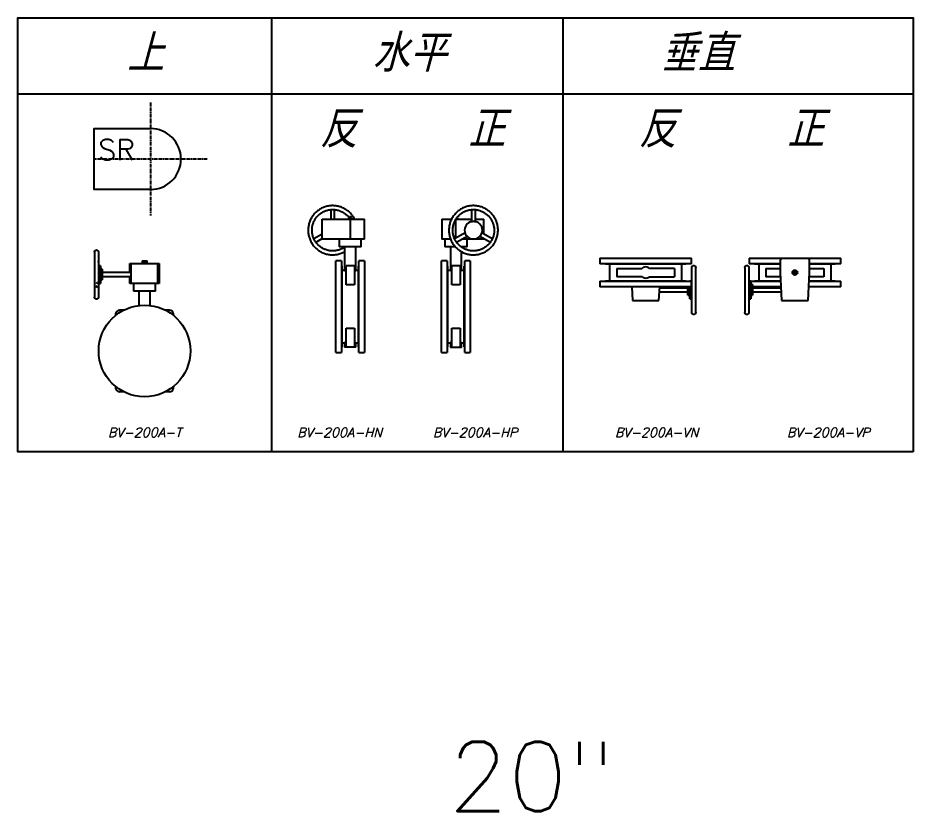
# Model space of a CAD drawing. Extents: x -181672 to 290600, y -29000 to 395522.
# Drawn here: x -180477 to -177256, y 28706 to 31562 of the extents above; entities that cross this region are included whole.
import ezdxf
from ezdxf.enums import TextEntityAlignment as Align

# ---------------------------------------------------------------- set-up
doc = ezdxf.new("R2010")
doc.units = 0
doc.header["$LTSCALE"] = 10
doc.linetypes.add('XFM7P20PCW$0$CENTER', pattern=[2, 1.25, -0.25, 0.25, -0.25])
doc.layers.add('XFM7P20PCW$0$M-HVAC-TEXT', color=252, linetype='Continuous')
doc.styles.add('XFM7P20PCW$0$Standard', font='txt.shx', dxfattribs={"bigfont": 'chineset.shx'})
doc.styles.add('XFM7P20PCW$0$STDTEXT', font='complex.shx', dxfattribs={"bigfont": 'chineset.shx'})

# ---------------------------------------------------------------- blocks, each defined once
blk = doc.blocks.new('XFM7P20PCW$0$A$C5F2A0C79')
at = {"color": 1, "linetype": 'XFM7P20PCW$0$CENTER'}
for p, q in [((0, 203.2), (0, -203.2)), ((203.2, 0), (-203.2, 0))]:
    blk.add_line(p, q, dxfattribs=at)
at = {"color": 0}
blk.add_lwpolyline([(0, -109.5), (-203.2, -109.5), (-203.2, 109.5), (0, 109.5)], dxfattribs=at)
blk.add_arc((0, 0), 109.5, 270, 90, dxfattribs=at)
at = {"color": 0, "style": 'XFM7P20PCW$0$Standard'}
blk.add_text('SR', height=75, dxfattribs=at).set_placement((-188.3, -4.4))
blk = doc.blocks.new('XFM7P20PCW$0$BV-200A-T')
for p, q in [((-180, 357.1), (-179.9, 357.3)), ((-180, 356.8), (-180, 357.1)), ((-180, 356.5), (-180, 356.8)), ((-180, 356.5), (-180, 193.5)), ((-179.9, 357.9), (-179.8, 358.2)), ((-179.9, 357.6), (-179.9, 357.9)), ((-179.9, 357.3), (-179.9, 357.6)), ((-179.8, 358.2), (-179.7, 358.4)), ((-179.7, 358.4), (-179.6, 358.7)), ((-179.6, 359), (-179.4, 359.2)), ((-179.6, 358.7), (-179.6, 359)), ((-179.4, 359.2), (-179.3, 359.5)), ((-179.3, 359.5), (-179.2, 359.7)), ((-179.2, 359.7), (-179.1, 360)), ((-179.1, 360), (-178.9, 360.2)), ((-178.9, 360.2), (-178.8, 360.5)), ((-178.8, 360.5), (-178.6, 360.7)), ((-178.6, 360.7), (-178.4, 360.9)), ((-178.4, 360.9), (-178.3, 361.1)), ((-178.3, 361.1), (-178.1, 361.3)), ((-178.1, 361.3), (-177.9, 361.5)), ((-177.9, 361.5), (-177.7, 361.7)), ((-177.7, 361.7), (-177.5, 361.9)), ((-177.5, 361.9), (-177.2, 362.1)), ((-177.2, 362.1), (-177, 362.2)), ((-177, 362.2), (-176.8, 362.4)), ((-176.8, 362.4), (-176.5, 362.5)), ((-176.5, 362.5), (-176.3, 362.7)), ((-176.3, 362.7), (-176, 362.8)), ((-176, 362.8), (-175.8, 362.9)), ((-175.8, 362.9), (-175.5, 363)), ((-175.5, 363), (-175.3, 363.1)), ((-175.3, 363.1), (-175, 363.2)), ((-175, 363.2), (-174.7, 363.3)), ((-174.7, 363.3), (-174.5, 363.3)), ((-174.5, 363.3), (-174.2, 363.4)), ((-174.2, 363.4), (-173.9, 363.4)), ((-173.9, 363.4), (-173.6, 363.5)), ((-173.6, 363.5), (-173.4, 363.5)), ((-173.4, 363.5), (-173.1, 363.5)), ((-173.1, 363.5), (-173, 363.5)), ((-172.8, 362.2), (-173, 363.5)), ((-173, 363.5), (-173, 363.5)), ((-173, 363.5), (-172.7, 363.5)), ((-172.7, 363.5), (-172.4, 363.5)), ((-172.4, 363.5), (-172.2, 363.4)), ((-172.2, 363.4), (-171.9, 363.4)), ((-171.9, 363.4), (-171.6, 363.4)), ((-171.6, 363.4), (-171.3, 363.3)), ((-171.3, 363.3), (-171.1, 363.2)), ((-171.1, 363.2), (-170.8, 363.1)), ((-170.8, 363.1), (-170.5, 363.1)), ((-170.5, 363.1), (-170.3, 362.9)), ((-170.3, 362.9), (-170, 362.8)), ((-170, 362.8), (-169.8, 362.7)), ((-169.8, 362.7), (-169.5, 362.6)), ((-169.5, 362.6), (-169.3, 362.4)), ((-169.3, 362.4), (-169, 362.3)), ((-169, 362.3), (-168.8, 362.1)), ((-168.8, 362.1), (-168.6, 361.9)), ((-168.6, 361.9), (-168.4, 361.8)), ((-168.4, 361.8), (-168.2, 361.6)), ((-168.2, 361.6), (-168, 361.4)), ((-168, 361.4), (-167.8, 361.2)), ((-167.8, 361.2), (-167.6, 361)), ((-167.6, 361), (-167.4, 360.7)), ((-167.4, 360.7), (-167.3, 360.5)), ((-167.3, 360.5), (-167.1, 360.3)), ((-167.1, 360.3), (-167, 360)), ((-167, 360), (-166.8, 359.8)), ((-166.8, 359.8), (-166.7, 359.5)), ((-166.7, 359.5), (-166.6, 359.3)), ((-166.6, 359.3), (-166.5, 359)), ((-166.5, 359), (-166.4, 358.8)), ((-166.4, 358.8), (-166.3, 358.5)), ((-166.3, 358.5), (-166.2, 358.2)), ((-166.2, 358.2), (-166.2, 358)), ((-166.2, 358), (-166.1, 357.7)), ((-166.1, 357.7), (-166.1, 357.4)), ((-166.1, 357.4), (-166, 357.1)), ((-166, 357.1), (-166, 356.9)), ((-166, 356.9), (-166, 356.6)), ((-166, 356.6), (-166, 356.5)), ((-166, 356.5), (-166, 193.5)), ((-166, 356.5), (-166, 356.5)), ((-162.7, 303.5), (-166, 323)), ((-9, 325), (9, 325)), ((-9, 325), (-9, 315)), ((-8.6, 325), (-8.6, 317)), ((8.6, 317), (8.6, 325)), ((9, 315), (9, 325)), ((-166.1, 309.1), (-165.1, 303.5)), ((-159, 307), (-166, 307)), ((-159, 307), (-159, 243)), ((-152, 294.2), (-159, 294.2)), ((-152, 294.2), (-152, 255.8)), ((-53.1, 315), (53.1, 315)), ((-53.1, 282), (-53.1, 315)), ((-47.8, 243), (-47.8, 315)), ((-8.7, 317), (-9, 317)), ((-8.6, 317), (8.6, 317)), ((9, 317), (8.7, 317)), ((47.8, 243), (47.8, 315)), ((53.1, 315), (53.1, 243)), ((-160.6, 277.2), (-166.2, 261.1)), ((-166.1, 247.4), (-160.3, 264.2)), ((-49.1, 282), (-152, 282)), ((-152, 268), (-49.1, 268)), ((-53.1, 243), (-53.1, 268)), ((-170.9, 247.4), (-173, 241.3)), ((-173, 227.3), (-170, 236.1)), ((-173, 230.3), (-173, 231.3)), ((-166, 243), (-159, 243)), ((-159, 255.8), (-152, 255.8)), ((53.1, 243), (-53.1, 243)), ((-40, 243), (-40, 215)), ((40, 215), (40, 243)), ((-180, 193.4), (-180, 193.5)), ((-180, 193.1), (-180, 193.4)), ((-166, 193.5), (-166, 193.2)), ((-166, 193.5), (-166, 193.5)), ((40, 215), (-40, 215)), ((-20, 215), (-20, 163.6)), ((20, 163.6), (20, 215)), ((-180, 192.9), (-180, 193.1)), ((-179.9, 192.6), (-180, 192.9)), ((-179.9, 192.3), (-179.9, 192.6)), ((-179.8, 192), (-179.9, 192.3)), ((-179.8, 191.8), (-179.8, 192)), ((-179.7, 191.5), (-179.8, 191.8)), ((-179.6, 191.2), (-179.7, 191.5)), ((-179.5, 191), (-179.6, 191.2)), ((-179.4, 190.7), (-179.5, 191)), ((-179.3, 190.5), (-179.4, 190.7)), ((-179.2, 190.2), (-179.3, 190.5)), ((-179, 190), (-179.2, 190.2)), ((-178.9, 189.7), (-179, 190)), ((-178.7, 189.5), (-178.9, 189.7)), ((-178.6, 189.3), (-178.7, 189.5)), ((-178.4, 189), (-178.6, 189.3)), ((-178.2, 188.8), (-178.4, 189)), ((-178, 188.6), (-178.2, 188.8)), ((-177.8, 188.4), (-178, 188.6)), ((-177.6, 188.2), (-177.8, 188.4)), ((-177.4, 188.1), (-177.6, 188.2)), ((-177.2, 187.9), (-177.4, 188.1)), ((-177, 187.7), (-177.2, 187.9)), ((-176.7, 187.6), (-177, 187.7)), ((-176.5, 187.4), (-176.7, 187.6)), ((-176.2, 187.3), (-176.5, 187.4)), ((-176, 187.2), (-176.2, 187.3)), ((-175.7, 187.1), (-176, 187.2)), ((-175.5, 186.9), (-175.7, 187.1)), ((-175.2, 186.9), (-175.5, 186.9)), ((-174.9, 186.8), (-175.2, 186.9)), ((-174.7, 186.7), (-174.9, 186.8)), ((-174.4, 186.6), (-174.7, 186.7)), ((-174.1, 186.6), (-174.4, 186.6)), ((-173.8, 186.6), (-174.1, 186.6)), ((-173.6, 186.5), (-173.8, 186.6)), ((-173.3, 186.5), (-173.6, 186.5)), ((-173, 186.5), (-173.3, 186.5)), ((-172.9, 186.5), (-173, 186.5)), ((-172.6, 186.5), (-172.9, 186.5)), ((-172.4, 186.5), (-172.6, 186.5)), ((-172.1, 186.6), (-172.4, 186.5)), ((-171.8, 186.6), (-172.1, 186.6)), ((-171.5, 186.7), (-171.8, 186.6)), ((-171.3, 186.7), (-171.5, 186.7)), ((-171, 186.8), (-171.3, 186.7)), ((-170.7, 186.9), (-171, 186.8)), ((-170.5, 187), (-170.7, 186.9)), ((-170.2, 187.1), (-170.5, 187)), ((-170, 187.2), (-170.2, 187.1)), ((-169.7, 187.3), (-170, 187.2)), ((-169.5, 187.5), (-169.7, 187.3)), ((-169.2, 187.6), (-169.5, 187.5)), ((-169, 187.8), (-169.2, 187.6)), ((-168.8, 187.9), (-169, 187.8)), ((-168.5, 188.1), (-168.8, 187.9)), ((-168.3, 188.3), (-168.5, 188.1)), ((-168.1, 188.5), (-168.3, 188.3)), ((-167.9, 188.7), (-168.1, 188.5)), ((-167.7, 188.9), (-167.9, 188.7)), ((-167.6, 189.1), (-167.7, 188.9)), ((-167.4, 189.3), (-167.6, 189.1)), ((-167.2, 189.5), (-167.4, 189.3)), ((-167.1, 189.8), (-167.2, 189.5)), ((-166.9, 190), (-167.1, 189.8)), ((-166.8, 190.3), (-166.9, 190)), ((-166.7, 190.5), (-166.8, 190.3)), ((-166.6, 190.8), (-166.7, 190.5)), ((-166.4, 191), (-166.6, 190.8)), ((-166.3, 191.6), (-166.4, 191.3)), ((-166.4, 191.3), (-166.4, 191)), ((-166.2, 191.8), (-166.3, 191.6)), ((-166.1, 192.1), (-166.2, 191.8)), ((-166, 192.9), (-166.1, 192.7)), ((-166.1, 192.7), (-166.1, 192.4)), ((-166.1, 192.4), (-166.1, 192.1)), ((-166, 193.2), (-166, 192.9)), ((-104, 134.8), (-104, 128)), ((-75.1, 146.7), (-89.8, 146.7)), ((89.8, 146.7), (75.1, 146.7)), ((104, 128), (104, 134.8)), ((-104, -128), (-104, -134.8)), ((104, -134.8), (104, -128)), ((-75.1, -146.8), (-89.8, -146.8)), ((89.8, -146.8), (75.1, -146.8))]:
    blk.add_line(p, q)
blk.add_circle((0, 0), 165)
for centre, start, end in [((-89.8, 132.3), 90, 169.8685), ((89.8, 132.3), 10.1315, 90), ((-89.8, -132.3), 190.1315, 270), ((89.8, -132.3), 270, 349.8685)]:
    blk.add_arc(centre, 14.4, start, end)
blk = doc.blocks.new('XFM7P20PCW$0$BV-200A-HN')
for p, q in [((-69.8, 355.5), (-73, 353.9)), ((-66.6, 356.9), (-69.8, 355.5)), ((-63.3, 358.2), (-66.6, 356.9)), ((-59.9, 359.3), (-63.3, 358.2)), ((-56.5, 360.3), (-59.9, 359.3)), ((-53.1, 361.2), (-56.5, 360.3)), ((-49.6, 361.9), (-53.1, 361.2)), ((-46.2, 362.5), (-49.6, 361.9)), ((-42.6, 363), (-46.2, 362.5)), ((-39.1, 363.3), (-42.6, 363)), ((-35.6, 363.5), (-39.1, 363.3)), ((-32, 363.5), (-35.6, 363.5)), ((-28.5, 363.4), (-32, 363.5)), ((-25, 363.1), (-28.5, 363.4)), ((-21.5, 362.7), (-25, 363.1)), ((-18, 362.2), (-21.5, 362.7)), ((-14.5, 361.5), (-18, 362.2)), ((-11, 360.7), (-14.5, 361.5)), ((-7.6, 359.8), (-11, 360.7)), ((-4.3, 358.7), (-7.6, 359.8)), ((-0.9, 357.5), (-4.3, 358.7)), ((2.3, 356.1), (-0.9, 357.5)), ((5.6, 354.7), (2.3, 356.1)), ((8.7, 353.1), (5.6, 354.7)), ((-106.9, 323.6), (-108.8, 320.6)), ((-104.9, 326.5), (-106.9, 323.6)), ((-102.8, 329.4), (-104.9, 326.5)), ((-100.6, 332.1), (-102.8, 329.4)), ((-98.3, 334.8), (-100.6, 332.1)), ((-95.8, 337.3), (-98.3, 334.8)), ((-93.3, 339.8), (-95.8, 337.3)), ((-90.6, 342.2), (-93.3, 339.8)), ((-90.9, 321.8), (-89, 324.1)), ((-87.9, 344.4), (-90.6, 342.2)), ((-89, 324.1), (-87, 326.3)), ((-85.1, 346.6), (-87.9, 344.4)), ((-87, 326.3), (-84.9, 328.4)), ((-82.2, 348.6), (-85.1, 346.6)), ((-84.9, 328.4), (-82.7, 330.5)), ((-82.7, 330.5), (-80.5, 332.4)), ((-79.2, 350.5), (-82.2, 348.6)), ((-80.5, 332.4), (-78.1, 334.3)), ((-76.1, 352.3), (-79.2, 350.5)), ((-78.1, 334.3), (-75.7, 336)), ((-73, 353.9), (-76.1, 352.3)), ((-75.7, 336), (-73.3, 337.7)), ((-73.3, 337.7), (-70.7, 339.2)), ((-70.7, 339.2), (-68.1, 340.7)), ((-68.1, 340.7), (-65.5, 342.1)), ((-65.5, 342.1), (-62.8, 343.3)), ((-62.8, 343.3), (-60, 344.4)), ((-60, 344.4), (-57.2, 345.5)), ((-57.2, 345.5), (-54.4, 346.4)), ((-54.4, 346.4), (-51.5, 347.2)), ((-51.5, 347.2), (-48.6, 347.9)), ((-48.6, 347.9), (-45.7, 348.4)), ((-45.7, 348.4), (-42.7, 348.9)), ((-42.7, 348.9), (-39.8, 349.2)), ((-40, 350.2), (-40, 315)), ((-39.8, 349.2), (-36.8, 349.4)), ((-36.8, 349.4), (-33.8, 349.5)), ((-33.8, 349.5), (-30.8, 349.5)), ((-30.8, 349.5), (-27.8, 349.3)), ((-27.8, 349.3), (-24.9, 349.1)), ((-26, 315), (-26, 350.1)), ((-24.9, 349.1), (-21.9, 348.7)), ((-21.9, 348.7), (-19, 348.2)), ((-19, 348.2), (-16.1, 347.6)), ((-16.1, 347.6), (-13.2, 346.8)), ((-13.2, 346.8), (-10.3, 346)), ((-10.3, 346), (-7.5, 345)), ((-7.5, 345), (-4.7, 343.9)), ((-4.7, 343.9), (-2, 342.7)), ((-2, 342.7), (0.7, 341.4)), ((0.7, 341.4), (3.3, 340)), ((3.3, 340), (5.9, 338.5)), ((5.9, 338.5), (8.4, 336.9)), ((8.4, 336.9), (10.8, 335.2)), ((11.8, 351.3), (8.7, 353.1)), ((10.8, 335.2), (13.2, 333.4)), ((14.8, 349.5), (11.8, 351.3)), ((13.2, 333.4), (15.5, 331.5)), ((17.8, 347.5), (14.8, 349.5)), ((15.5, 331.5), (17.7, 329.6)), ((17.7, 329.6), (19.9, 327.5)), ((20.6, 345.4), (17.8, 347.5)), ((19.9, 327.5), (21.9, 325.3)), ((23.4, 343.2), (20.6, 345.4)), ((21.9, 325.3), (23.9, 323.1)), ((26.1, 340.9), (23.4, 343.2)), ((23.9, 323.1), (25.8, 320.8)), ((28.7, 338.5), (26.1, 340.9)), ((27.3, 325), (32.7, 325)), ((27.3, 317), (27.3, 325)), ((31.1, 336), (28.7, 338.5)), ((33.5, 333.4), (31.1, 336)), ((32.7, 325), (32.7, 317)), ((35.8, 330.6), (33.5, 333.4)), ((38, 327.9), (35.8, 330.6)), ((40, 325), (38, 327.9)), ((42, 322), (40, 325)), ((-120, 291), (-120.6, 287.5)), ((-119.3, 294.5), (-120, 291)), ((-118.5, 297.9), (-119.3, 294.5)), ((-117.5, 301.3), (-118.5, 297.9)), ((-116.4, 304.6), (-117.5, 301.3)), ((-115.1, 308), (-116.4, 304.6)), ((-113.8, 311.2), (-115.1, 308)), ((-112.2, 314.4), (-113.8, 311.2)), ((-110.6, 317.6), (-112.2, 314.4)), ((-108.8, 320.6), (-110.6, 317.6)), ((-106, 289.8), (-105.4, 292.7)), ((-105.4, 292.7), (-104.6, 295.6)), ((-104.6, 295.6), (-103.7, 298.4)), ((-103.7, 298.4), (-102.7, 301.2)), ((-102.7, 301.2), (-101.6, 304)), ((-101.6, 304), (-100.4, 306.7)), ((-100.4, 306.7), (-99.1, 309.4)), ((-99.1, 309.4), (-97.7, 312)), ((-97.7, 312), (-96.1, 314.6)), ((-96.1, 314.6), (-94.5, 317.1)), ((-94.5, 317.1), (-92.8, 319.5)), ((-92.8, 319.5), (-90.9, 321.8)), ((-70.8, 315), (81, 315)), ((-70.8, 243), (-70.8, 315)), ((21, 317), (21, 315)), ((21, 317), (27.7, 317)), ((25.8, 320.8), (27.3, 318.7)), ((32.1, 317), (27.9, 317)), ((30, 315), (30, 243)), ((32.7, 317), (32.3, 317)), ((32.7, 317), (39, 317)), ((39, 315), (39, 317)), ((43.8, 319), (42, 322)), ((45.5, 315.9), (43.8, 319)), ((45.9, 315), (45.5, 315.9)), ((81, 243), (81, 315)), ((-121.3, 280.4), (-121.5, 276.9)), ((-121.5, 276.9), (-121.5, 275)), ((-121.5, 275), (-121.4, 271.5)), ((-121.4, 271.5), (-121.2, 267.9)), ((-121, 284), (-121.3, 280.4)), ((-121.2, 267.9), (-120.9, 264.4)), ((-120.6, 287.5), (-121, 284)), ((-120.9, 264.4), (-120.4, 260.9)), ((-120.4, 260.9), (-119.7, 257.4)), ((-107.5, 275), (-107.4, 278)), ((-107.5, 273.4), (-107.5, 275)), ((-107.4, 270.4), (-107.5, 273.4)), ((-107.4, 278), (-107.3, 281)), ((-107.1, 267.4), (-107.4, 270.4)), ((-107.3, 281), (-107, 283.9)), ((-106.8, 264.5), (-107.1, 267.4)), ((-107, 283.9), (-106.5, 286.9)), ((-106.3, 261.5), (-106.8, 264.5)), ((-106.5, 286.9), (-106, 289.8)), ((-105.7, 258.6), (-106.3, 261.5)), ((-105, 255.7), (-105.7, 258.6)), ((-70.8, 261.3), (-101.4, 243.6)), ((-119.7, 257.4), (-119, 254)), ((-119, 254), (-118.1, 250.5)), ((-118.1, 250.5), (-117, 247.2)), ((-117, 247.2), (-115.8, 243.8)), ((-115.8, 243.8), (-114.5, 240.5)), ((-114.5, 240.5), (-113.1, 237.3)), ((-113.1, 237.3), (-111.5, 234.1)), ((-111.5, 234.1), (-109.8, 231)), ((-109.8, 231), (-108, 228)), ((-108, 228), (-106, 225)), ((-104.1, 252.9), (-105, 255.7)), ((-103.2, 250), (-104.1, 252.9)), ((-102.1, 247.3), (-103.2, 250)), ((-101, 244.5), (-102.1, 247.3)), ((-99.7, 241.8), (-101, 244.5)), ((-98.3, 239.2), (-99.7, 241.8)), ((-96.8, 236.6), (-98.3, 239.2)), ((-95.3, 234.1), (-96.8, 236.6)), ((-93.6, 231.6), (-95.3, 234.1)), ((-94.6, 231.3), (-70.8, 245.1)), ((-91.8, 229.2), (-93.6, 231.6)), ((-89.9, 226.9), (-91.8, 229.2)), ((-87.9, 224.7), (-89.9, 226.9)), ((81, 243), (-70.8, 243)), ((-10, 243), (-10, 215)), ((70, 215), (70, 243)), ((-106, 225), (-104, 222.1)), ((-104, 222.1), (-101.8, 219.4)), ((-101.8, 219.4), (-99.5, 216.6)), ((-99.5, 216.6), (-97.1, 214)), ((-97.1, 214), (-94.7, 211.5)), ((-94.7, 211.5), (-92.1, 209.1)), ((-92.1, 209.1), (-89.4, 206.8)), ((-89.4, 206.8), (-86.6, 204.6)), ((-85.9, 222.5), (-87.9, 224.7)), ((-86.6, 204.6), (-83.8, 202.5)), ((-83.7, 220.4), (-85.9, 222.5)), ((-83.8, 202.5), (-80.8, 200.5)), ((-81.5, 218.5), (-83.7, 220.4)), ((-79.2, 216.6), (-81.5, 218.5)), ((-80.8, 200.5), (-77.8, 198.7)), ((-76.8, 214.8), (-79.2, 216.6)), ((-77.8, 198.7), (-74.7, 196.9)), ((-74.4, 213.1), (-76.8, 214.8)), ((-74.7, 196.9), (-71.6, 195.3)), ((-71.9, 211.5), (-74.4, 213.1)), ((-69.3, 210), (-71.9, 211.5)), ((-71.6, 195.3), (-68.3, 193.9)), ((-66.7, 208.6), (-69.3, 210)), ((-68.3, 193.9), (-65.1, 192.5)), ((-64, 207.3), (-66.7, 208.6)), ((-61.3, 206.1), (-64, 207.3)), ((-58.5, 205), (-61.3, 206.1)), ((-55.7, 204), (-58.5, 205)), ((-52.8, 203.2), (-55.7, 204)), ((-49.9, 202.4), (-52.8, 203.2)), ((-47, 201.8), (-49.9, 202.4)), ((-44.1, 201.3), (-47, 201.8)), ((-41.1, 200.9), (-44.1, 201.3)), ((-38.2, 200.7), (-41.1, 200.9)), ((-35.2, 200.5), (-38.2, 200.7)), ((-32.2, 200.5), (-35.2, 200.5)), ((-29.2, 200.6), (-32.2, 200.5)), ((-26.2, 200.8), (-29.2, 200.6)), ((-23.3, 201.1), (-26.2, 200.8)), ((-20.3, 201.6), (-23.3, 201.1)), ((-17.4, 202.1), (-20.3, 201.6)), ((-14.5, 202.8), (-17.4, 202.1)), ((-11.6, 203.6), (-14.5, 202.8)), ((-8.8, 204.5), (-11.6, 203.6)), ((70, 215), (-10, 215)), ((-6, 205.6), (-8.8, 204.5)), ((-3.2, 206.7), (-6, 205.6)), ((-0.5, 207.9), (-3.2, 206.7)), ((2.1, 209.3), (-0.5, 207.9)), ((0.6, 193.1), (3.8, 194.5)), ((4.7, 210.8), (2.1, 209.3)), ((3.8, 194.5), (7, 196.1)), ((7.3, 212.3), (4.7, 210.8)), ((7, 196.1), (10, 197.7)), ((9.7, 214), (7.3, 212.3)), ((10, 214.2), (9.7, 214)), ((10, 215), (10, 130)), ((50, 130), (50, 215)), ((-65.1, 192.5), (-61.7, 191.3)), ((-61.7, 191.3), (-58.4, 190.2)), ((-58.4, 190.2), (-55, 189.3)), ((-55, 189.3), (-51.5, 188.5)), ((-51.5, 188.5), (-48, 187.8)), ((-48, 187.8), (-44.5, 187.3)), ((-44.5, 187.3), (-41, 186.9)), ((-41, 186.9), (-37.5, 186.6)), ((-37.5, 186.6), (-34, 186.5)), ((-34, 186.5), (-30.4, 186.5)), ((-30.4, 186.5), (-26.9, 186.7)), ((-26.9, 186.7), (-23.4, 187)), ((-23.4, 187), (-19.8, 187.5)), ((-1.6, 165), (-21.6, 165)), ((-21.6, -165), (-21.6, 165)), ((-19.8, 187.5), (-16.4, 188.1)), ((-16.4, 188.1), (-12.9, 188.8)), ((-12.9, 188.8), (-9.5, 189.7)), ((-9.5, 189.7), (-6.1, 190.7)), ((-6.1, 190.7), (-2.7, 191.8)), ((-2.7, 191.8), (0.6, 193.1)), ((-1.6, 165), (-1.6, -165)), ((81.6, 165), (61.6, 165)), ((61.6, -165), (61.6, 165)), ((81.6, 165), (81.6, -165)), ((0, 145), (-1.6, 145)), ((0, 145), (0, -145)), ((10, 130), (0, 130)), ((45, 146.7), (15, 146.7)), ((15, 78), (15, 146.7)), ((45, 146.7), (45, 78)), ((60, 130), (50, 130)), ((61.6, 145), (60, 145)), ((60, -145), (60, 145)), ((45, 78), (15, 78)), ((15, -78), (45, -78)), ((15, -146.7), (15, -78)), ((45, -78), (45, -146.7)), ((-1.6, -145), (0, -145)), ((0, -130), (10, -130)), ((10, -130), (10, -146.7)), ((50, -146.7), (10, -146.7)), ((50, -146.7), (50, -130)), ((50, -130), (60, -130)), ((60, -145), (61.6, -145)), ((-21.6, -165), (-1.6, -165)), ((61.6, -165), (81.6, -165))]:
    blk.add_line(p, q)
for centre, start, end in [((-33, 356.5), 85.2104, 94.7896), ((-103.6, 234.3), 205.2104, 214.7896)]:
    blk.add_arc(centre, 7, start, end)
for points in [[(10, 130), (10, 130), (10.4, 129.9), (12.1, 129.7), (13.9, 129.5), (15, 129.3)], [(45, 129.3), (46.1, 129.5), (47.9, 129.7), (49.6, 129.9), (50, 130), (50, 130)], [(15, -129.3), (13.9, -129.5), (12.1, -129.7), (10.4, -129.9), (10, -130), (10, -130)], [(50, -130), (50, -130), (49.6, -129.9), (47.9, -129.7), (46.1, -129.5), (45, -129.3)]]:
    blk.add_open_spline(points, degree=3)
blk = doc.blocks.new('XFM7P20PCW$0$BV-200A-HP')
for p, q in [((56.2, 355.5), (53, 353.9)), ((59.4, 356.9), (56.2, 355.5)), ((62.7, 358.2), (59.4, 356.9)), ((66.1, 359.3), (62.7, 358.2)), ((69.5, 360.3), (66.1, 359.3)), ((72.9, 361.2), (69.5, 360.3)), ((76.4, 361.9), (72.9, 361.2)), ((79.8, 362.5), (76.4, 361.9)), ((83.4, 363), (79.8, 362.5)), ((86.9, 363.3), (83.4, 363)), ((90.4, 363.5), (86.9, 363.3)), ((94, 363.5), (90.4, 363.5)), ((97.5, 363.4), (94, 363.5)), ((101, 363.1), (97.5, 363.4)), ((104.5, 362.7), (101, 363.1)), ((108, 362.2), (104.5, 362.7)), ((111.5, 361.5), (108, 362.2)), ((115, 360.7), (111.5, 361.5)), ((118.4, 359.8), (115, 360.7)), ((121.7, 358.7), (118.4, 359.8)), ((125.1, 357.5), (121.7, 358.7)), ((128.3, 356.1), (125.1, 357.5)), ((131.6, 354.7), (128.3, 356.1)), ((134.7, 353.1), (131.6, 354.7)), ((19.1, 323.6), (17.2, 320.6)), ((21.1, 326.5), (19.1, 323.6)), ((23.2, 329.4), (21.1, 326.5)), ((25.4, 332.1), (23.2, 329.4)), ((27.7, 334.8), (25.4, 332.1)), ((30.2, 337.3), (27.7, 334.8)), ((32.7, 339.8), (30.2, 337.3)), ((35.4, 342.2), (32.7, 339.8)), ((35.1, 321.8), (37, 324.1)), ((38.1, 344.4), (35.4, 342.2)), ((37, 324.1), (39, 326.3)), ((40.9, 346.6), (38.1, 344.4)), ((39, 326.3), (41.1, 328.4)), ((43.8, 348.6), (40.9, 346.6)), ((41.1, 328.4), (43.3, 330.5)), ((43.3, 330.5), (45.5, 332.4)), ((46.8, 350.5), (43.8, 348.6)), ((45.5, 332.4), (47.9, 334.3)), ((49.9, 352.3), (46.8, 350.5)), ((47.9, 334.3), (50.3, 336)), ((53, 353.9), (49.9, 352.3)), ((50.3, 336), (52.7, 337.7)), ((52.7, 337.7), (55.3, 339.2)), ((55.3, 339.2), (57.9, 340.7)), ((57.9, 340.7), (60.5, 342.1)), ((60.5, 342.1), (63.2, 343.3)), ((63.2, 343.3), (66, 344.4)), ((66, 344.4), (68.8, 345.5)), ((68.8, 345.5), (71.6, 346.4)), ((71.6, 346.4), (74.5, 347.2)), ((74.5, 347.2), (77.4, 347.9)), ((77.4, 347.9), (80.3, 348.4)), ((80.3, 348.4), (83.3, 348.9)), ((83.3, 348.9), (86.2, 349.2)), ((86, 349.3), (86, 302.4)), ((86.2, 349.2), (89.2, 349.4)), ((89.2, 349.4), (92.2, 349.5)), ((92.2, 349.5), (95.2, 349.5)), ((95.2, 349.5), (98.2, 349.3)), ((98.2, 349.3), (101.1, 349.1)), ((100, 302.4), (100, 349.5)), ((101.1, 349.1), (104.1, 348.7)), ((104.1, 348.7), (107, 348.2)), ((107, 348.2), (109.9, 347.6)), ((109.9, 347.6), (112.8, 346.8)), ((112.8, 346.8), (115.7, 346)), ((115.7, 346), (118.5, 345)), ((118.5, 345), (121.3, 343.9)), ((121.3, 343.9), (124, 342.7)), ((124, 342.7), (126.7, 341.4)), ((126.7, 341.4), (129.3, 340)), ((129.3, 340), (131.9, 338.5)), ((131.9, 338.5), (134.4, 336.9)), ((134.4, 336.9), (136.8, 335.2)), ((137.8, 351.3), (134.7, 353.1)), ((136.8, 335.2), (139.2, 333.4)), ((140.8, 349.5), (137.8, 351.3)), ((139.2, 333.4), (141.5, 331.5)), ((143.8, 347.5), (140.8, 349.5)), ((141.5, 331.5), (143.7, 329.6)), ((143.7, 329.6), (145.9, 327.5)), ((146.6, 345.4), (143.8, 347.5)), ((145.9, 327.5), (147.9, 325.3)), ((149.4, 343.2), (146.6, 345.4)), ((147.9, 325.3), (149.9, 323.1)), ((152.1, 340.9), (149.4, 343.2)), ((149.9, 323.1), (151.8, 320.8)), ((154.7, 338.5), (152.1, 340.9)), ((157.1, 336), (154.7, 338.5)), ((159.5, 333.4), (157.1, 336)), ((161.8, 330.6), (159.5, 333.4)), ((164, 327.9), (161.8, 330.6)), ((166, 325), (164, 327.9)), ((168, 322), (166, 325)), ((-21, 315), (-21, 243)), ((-21, 315), (14.1, 315)), ((6, 291), (5.4, 287.5)), ((6.7, 294.5), (6, 291)), ((7.5, 297.9), (6.7, 294.5)), ((8.5, 301.3), (7.5, 297.9)), ((9.6, 304.6), (8.5, 301.3)), ((10.9, 308), (9.6, 304.6)), ((12.2, 311.2), (10.9, 308)), ((13.8, 314.4), (12.2, 311.2)), ((15.4, 317.6), (13.8, 314.4)), ((17.2, 320.6), (15.4, 317.6)), ((20, 289.8), (20.6, 292.7)), ((20.6, 292.7), (21.4, 295.6)), ((21.4, 295.6), (22.3, 298.4)), ((22.3, 298.4), (23.3, 301.2)), ((23.3, 301.2), (24.4, 304)), ((24.4, 304), (25.6, 306.7)), ((25.6, 306.7), (26.9, 309.4)), ((26.9, 309.4), (28.3, 312)), ((28.3, 312), (29.9, 314.6)), ((29.9, 314.6), (31.5, 317.1)), ((30, 246.6), (30, 314.5)), ((30.3, 315), (86, 315)), ((31.5, 317.1), (33.2, 319.5)), ((31.7, 317), (32.7, 317)), ((32.7, 318.6), (32.7, 317)), ((32.7, 317), (39, 317)), ((33.2, 319.5), (35.1, 321.8)), ((39, 315), (39, 317)), ((100, 315), (130.8, 315)), ((130.8, 261.2), (130.8, 315)), ((151.8, 320.8), (153.6, 318.4)), ((153.6, 318.4), (155.3, 315.9)), ((155.3, 315.9), (156.8, 313.4)), ((156.8, 313.4), (158.3, 310.8)), ((158.3, 310.8), (159.7, 308.2)), ((159.7, 308.2), (161, 305.5)), ((161, 305.5), (162.1, 302.7)), ((162.1, 302.7), (163.2, 300)), ((163.2, 300), (164.1, 297.1)), ((164.1, 297.1), (165, 294.3)), ((165, 294.3), (165.7, 291.4)), ((165.7, 291.4), (166.3, 288.5)), ((169.8, 319), (168, 322)), ((171.5, 315.9), (169.8, 319)), ((173.1, 312.7), (171.5, 315.9)), ((174.5, 309.5), (173.1, 312.7)), ((175.8, 306.2), (174.5, 309.5)), ((177, 302.8), (175.8, 306.2)), ((178.1, 299.5), (177, 302.8)), ((179, 296), (178.1, 299.5)), ((179.7, 292.6), (179, 296)), ((180.4, 289.1), (179.7, 292.6)), ((4.7, 280.4), (4.5, 276.9)), ((4.5, 276.9), (4.5, 275)), ((4.5, 275), (4.6, 271.5)), ((4.6, 271.5), (4.8, 267.9)), ((5, 284), (4.7, 280.4)), ((4.8, 267.9), (5.1, 264.4)), ((5.4, 287.5), (5, 284)), ((5.1, 264.4), (5.6, 260.9)), ((5.6, 260.9), (6.3, 257.4)), ((18.5, 275), (18.6, 278)), ((18.5, 273.4), (18.5, 275)), ((18.6, 270.4), (18.5, 273.4)), ((18.6, 278), (18.7, 281)), ((18.9, 267.4), (18.6, 270.4)), ((18.7, 281), (19, 283.9)), ((19.2, 264.5), (18.9, 267.4)), ((19, 283.9), (19.5, 286.9)), ((19.7, 261.5), (19.2, 264.5)), ((19.5, 286.9), (20, 289.8)), ((20.3, 258.6), (19.7, 261.5)), ((21, 255.7), (20.3, 258.6)), ((65.8, 267.4), (25.2, 243.9)), ((160.8, 243.9), (120.2, 267.4)), ((166, 260.2), (165.4, 257.3)), ((166.5, 263.1), (166, 260.2)), ((166.3, 288.5), (166.8, 285.5)), ((167, 266.1), (166.5, 263.1)), ((166.8, 285.5), (167.1, 282.6)), ((167.3, 269), (167, 266.1)), ((167.1, 282.6), (167.4, 279.6)), ((167.4, 272), (167.3, 269)), ((167.4, 279.6), (167.5, 276.6)), ((167.5, 275), (167.4, 272)), ((167.5, 276.6), (167.5, 275)), ((179.3, 255.5), (180, 259)), ((180, 259), (180.6, 262.5)), ((180.9, 285.6), (180.4, 289.1)), ((180.6, 262.5), (181, 266)), ((181.2, 282.1), (180.9, 285.6)), ((181, 266), (181.3, 269.6)), ((181.4, 278.5), (181.2, 282.1)), ((181.3, 269.6), (181.5, 273.1)), ((181.5, 275), (181.4, 278.5)), ((181.5, 273.1), (181.5, 275)), ((10.6, 243), (-21, 243)), ((-10, 243), (-10, 215)), ((6.3, 257.4), (7, 254)), ((7, 254), (7.9, 250.5)), ((7.9, 250.5), (9, 247.2)), ((9, 247.2), (10.2, 243.8)), ((10.2, 243.8), (11.5, 240.5)), ((11.5, 240.5), (12.9, 237.3)), ((12.9, 237.3), (14.5, 234.1)), ((14.5, 234.1), (16.2, 231)), ((16.2, 231), (18, 228)), ((18, 228), (20, 225)), ((21.9, 252.9), (21, 255.7)), ((22.8, 250), (21.9, 252.9)), ((23.9, 247.3), (22.8, 250)), ((25, 244.5), (23.9, 247.3)), ((26.3, 241.8), (25, 244.5)), ((27.7, 239.2), (26.3, 241.8)), ((29.2, 236.6), (27.7, 239.2)), ((30.7, 234.1), (29.2, 236.6)), ((32.4, 231.6), (30.7, 234.1)), ((32.1, 231.8), (72.8, 255.2)), ((34.2, 229.2), (32.4, 231.6)), ((36.1, 226.9), (34.2, 229.2)), ((38.1, 224.7), (36.1, 226.9)), ((130.8, 243), (51.3, 243)), ((70, 215), (70, 243)), ((113.2, 255.2), (153.9, 231.8)), ((130.8, 243), (130.8, 245.2)), ((149, 225.9), (147, 223.7)), ((150.9, 228.2), (149, 225.9)), ((152.8, 230.5), (150.9, 228.2)), ((154.5, 232.9), (152.8, 230.5)), ((156.1, 235.4), (154.5, 232.9)), ((157.7, 238), (156.1, 235.4)), ((159.1, 240.6), (157.7, 238)), ((160.4, 243.3), (159.1, 240.6)), ((161.6, 246), (160.4, 243.3)), ((162.7, 248.8), (161.6, 246)), ((163.7, 251.6), (162.7, 248.8)), ((164.6, 254.4), (163.7, 251.6)), ((165.4, 257.3), (164.6, 254.4)), ((164.9, 223.5), (166.9, 226.4)), ((166.9, 226.4), (168.8, 229.4)), ((168.8, 229.4), (170.6, 232.4)), ((170.6, 232.4), (172.2, 235.6)), ((172.2, 235.6), (173.8, 238.8)), ((173.8, 238.8), (175.1, 242)), ((175.1, 242), (176.4, 245.4)), ((176.4, 245.4), (177.5, 248.7)), ((177.5, 248.7), (178.5, 252.1)), ((178.5, 252.1), (179.3, 255.5)), ((28.2, 215), (-10, 215)), ((10, 215), (10, 130)), ((20, 225), (22, 222.1)), ((22, 222.1), (24.2, 219.4)), ((24.2, 219.4), (26.5, 216.6)), ((26.5, 216.6), (28.9, 214)), ((28.9, 214), (31.3, 211.5)), ((31.3, 211.5), (33.9, 209.1)), ((33.9, 209.1), (36.6, 206.8)), ((36.6, 206.8), (39.4, 204.6)), ((40.1, 222.5), (38.1, 224.7)), ((39.4, 204.6), (42.2, 202.5)), ((42.3, 220.4), (40.1, 222.5)), ((42.2, 202.5), (45.2, 200.5)), ((44.5, 218.5), (42.3, 220.4)), ((46.8, 216.6), (44.5, 218.5)), ((45.2, 200.5), (48.2, 198.7)), ((49.2, 214.8), (46.8, 216.6)), ((48.2, 198.7), (51.3, 196.9)), ((70, 215), (49.1, 215)), ((51.6, 213.1), (49.2, 214.8)), ((50, 214.3), (50, 215)), ((50, 130), (50, 197.7)), ((51.3, 196.9), (54.4, 195.3)), ((54.1, 211.5), (51.6, 213.1)), ((56.7, 210), (54.1, 211.5)), ((54.4, 195.3), (57.7, 193.9)), ((59.3, 208.6), (56.7, 210)), ((57.7, 193.9), (60.9, 192.5)), ((62, 207.3), (59.3, 208.6)), ((64.7, 206.1), (62, 207.3)), ((67.5, 205), (64.7, 206.1)), ((70.3, 204), (67.5, 205)), ((73.2, 203.2), (70.3, 204)), ((76.1, 202.4), (73.2, 203.2)), ((79, 201.8), (76.1, 202.4)), ((81.9, 201.3), (79, 201.8)), ((84.9, 200.9), (81.9, 201.3)), ((87.8, 200.7), (84.9, 200.9)), ((90.8, 200.5), (87.8, 200.7)), ((93.8, 200.5), (90.8, 200.5)), ((96.8, 200.6), (93.8, 200.5)), ((99.8, 200.8), (96.8, 200.6)), ((102.7, 201.1), (99.8, 200.8)), ((105.7, 201.6), (102.7, 201.1)), ((108.6, 202.1), (105.7, 201.6)), ((111.5, 202.8), (108.6, 202.1)), ((114.4, 203.6), (111.5, 202.8)), ((117.2, 204.5), (114.4, 203.6)), ((120, 205.6), (117.2, 204.5)), ((122.8, 206.7), (120, 205.6)), ((125.5, 207.9), (122.8, 206.7)), ((128.1, 209.3), (125.5, 207.9)), ((126.6, 193.1), (129.8, 194.5)), ((130.7, 210.8), (128.1, 209.3)), ((129.8, 194.5), (133, 196.1)), ((133.3, 212.3), (130.7, 210.8)), ((133, 196.1), (136.1, 197.7)), ((135.7, 214), (133.3, 212.3)), ((138.1, 215.7), (135.7, 214)), ((136.1, 197.7), (139.2, 199.5)), ((140.5, 217.6), (138.1, 215.7)), ((139.2, 199.5), (142.2, 201.4)), ((142.7, 219.5), (140.5, 217.6)), ((142.2, 201.4), (145.1, 203.4)), ((144.9, 221.6), (142.7, 219.5)), ((147, 223.7), (144.9, 221.6)), ((145.1, 203.4), (147.9, 205.6)), ((147.9, 205.6), (150.6, 207.8)), ((150.6, 207.8), (153.3, 210.2)), ((153.3, 210.2), (155.8, 212.7)), ((155.8, 212.7), (158.3, 215.2)), ((158.3, 215.2), (160.6, 217.9)), ((160.6, 217.9), (162.8, 220.6)), ((162.8, 220.6), (164.9, 223.5)), ((-1.6, 165), (-21.6, 165)), ((-21.6, -165), (-21.6, 165)), ((-1.6, 165), (-1.6, -165)), ((60.9, 192.5), (64.3, 191.3)), ((81.6, 165), (61.6, 165)), ((61.6, -165), (61.6, 165)), ((64.3, 191.3), (67.6, 190.2)), ((67.6, 190.2), (71, 189.3)), ((71, 189.3), (74.5, 188.5)), ((74.5, 188.5), (78, 187.8)), ((78, 187.8), (81.5, 187.3)), ((81.5, 187.3), (85, 186.9)), ((81.6, 165), (81.6, -165)), ((85, 186.9), (88.5, 186.6)), ((88.5, 186.6), (92, 186.5)), ((92, 186.5), (95.6, 186.5)), ((95.6, 186.5), (99.1, 186.7)), ((99.1, 186.7), (102.6, 187)), ((102.6, 187), (106.2, 187.5)), ((106.2, 187.5), (109.6, 188.1)), ((109.6, 188.1), (113.1, 188.8)), ((113.1, 188.8), (116.5, 189.7)), ((116.5, 189.7), (119.9, 190.7)), ((119.9, 190.7), (123.3, 191.8)), ((123.3, 191.8), (126.6, 193.1)), ((0, 145), (-1.6, 145)), ((0, 145), (0, -145)), ((10, 130), (0, 130)), ((45, 146.7), (15, 146.7)), ((15, 78), (15, 146.7)), ((45, 146.7), (45, 78)), ((60, 130), (50, 130)), ((61.6, 145), (60, 145)), ((60, -145), (60, 145)), ((45, 78), (15, 78)), ((15, -78), (45, -78)), ((15, -146.8), (15, -78)), ((45, -78), (45, -146.8)), ((-1.6, -145), (0, -145)), ((0, -130), (10, -130)), ((10, -130), (10, -146.8)), ((50, -146.8), (10, -146.8)), ((50, -146.8), (50, -130)), ((50, -130), (60, -130)), ((60, -145), (61.6, -145)), ((-21.6, -165), (-1.6, -165)), ((61.6, -165), (81.6, -165))]:
    blk.add_line(p, q)
for centre, radius, start, end in [((93, 356.5), 7, 85.2104, 94.7896), ((93, 275), 32, 180, 178.5803), ((22.4, 234.3), 7, 205.2104, 214.7896), ((163.6, 234.3), 7, 325.2104, 334.7896)]:
    blk.add_arc(centre, radius, start, end)
for points in [[(10, 130), (10, 130), (10.4, 129.9), (12.1, 129.7), (13.9, 129.5), (15, 129.3)], [(45, 129.3), (46.1, 129.5), (47.9, 129.7), (49.6, 129.9), (50, 130), (50, 130)], [(15, -129.3), (13.9, -129.5), (12.1, -129.7), (10.4, -129.9), (10, -130), (10, -130)], [(50, -130), (50, -130), (49.6, -129.9), (47.9, -129.7), (46.1, -129.5), (45, -129.3)]]:
    blk.add_open_spline(points, degree=3)
blk = doc.blocks.new('XFM7P20PCW$0$BV-200A-VN')
for p, q in [((-165, 152.4), (-165, 132.4)), ((-165, 152.4), (165, 152.4)), ((165, 132.4), (-165, 132.4)), ((-145, 132.4), (-145, 130.8)), ((145, 130.8), (-145, 130.8)), ((-130, 130.8), (-130, 70.8)), ((130, 70.8), (130, 130.8)), ((145, 130.8), (145, 132.4)), ((165, 132.4), (165, 152.4)), ((-104, 115.8), (-13.2, 115.8)), ((-104, 115.8), (-104, 85.8)), ((-9.3, 118.5), (-13.2, 115.8)), ((-4.8, 120.2), (-9.3, 118.5)), ((0, 120.8), (-4.8, 120.2)), ((4.8, 120.2), (0, 120.8)), ((9.3, 118.5), (4.8, 120.2)), ((13.2, 115.8), (9.3, 118.5)), ((104, 115.8), (13.2, 115.8)), ((104, 115.8), (104, 85.8)), ((166, 119.9), (166.1, 120.1)), ((166, 119.6), (166, 119.9)), ((166, 119.3), (166, 119.6)), ((166, -43.7), (166, 119.3)), ((166.1, 120.7), (166.2, 121)), ((166.1, 120.4), (166.1, 120.7)), ((166.1, 120.1), (166.1, 120.4)), ((166.2, 121), (166.3, 121.2)), ((166.3, 121.2), (166.4, 121.5)), ((166.4, 121.8), (166.6, 122)), ((166.4, 121.5), (166.4, 121.8)), ((166.6, 122), (166.7, 122.3)), ((166.7, 122.3), (166.8, 122.5)), ((166.8, 122.5), (166.9, 122.8)), ((166.9, 122.8), (167.1, 123)), ((167.1, 123), (167.2, 123.3)), ((167.2, 123.3), (167.4, 123.5)), ((167.4, 123.5), (167.6, 123.7)), ((167.6, 123.7), (167.7, 123.9)), ((167.7, 123.9), (167.9, 124.1)), ((167.9, 124.1), (168.1, 124.3)), ((168.1, 124.3), (168.3, 124.5)), ((168.3, 124.5), (168.5, 124.7)), ((168.5, 124.7), (168.8, 124.9)), ((168.8, 124.9), (169, 125)), ((169, 125), (169.2, 125.2)), ((169.2, 125.2), (169.5, 125.3)), ((169.5, 125.3), (169.7, 125.5)), ((169.7, 125.5), (170, 125.6)), ((170, 125.6), (170.2, 125.7)), ((170.2, 125.7), (170.5, 125.8)), ((170.5, 125.8), (170.7, 125.9)), ((170.7, 125.9), (171, 126)), ((171, 126), (171.3, 126.1)), ((171.3, 126.1), (171.5, 126.1)), ((171.5, 126.1), (171.8, 126.2)), ((171.8, 126.2), (172.1, 126.2)), ((172.1, 126.2), (172.4, 126.3)), ((172.4, 126.3), (172.6, 126.3)), ((172.6, 126.3), (172.9, 126.3)), ((172.9, 126.3), (173, 126.3)), ((173, 126.3), (173.3, 126.3)), ((173.3, 126.3), (173.6, 126.3)), ((173.6, 126.3), (173.8, 126.2)), ((173.8, 126.2), (174.1, 126.2)), ((174.1, 126.2), (174.4, 126.2)), ((174.4, 126.2), (174.7, 126.1)), ((174.7, 126.1), (174.9, 126)), ((174.9, 126), (175.2, 125.9)), ((175.2, 125.9), (175.5, 125.9)), ((175.5, 125.9), (175.7, 125.7)), ((175.7, 125.7), (176, 125.6)), ((176, 125.6), (176.2, 125.5)), ((176.2, 125.5), (176.5, 125.4)), ((176.5, 125.4), (176.7, 125.2)), ((176.7, 125.2), (177, 125.1)), ((177, 125.1), (177.2, 124.9)), ((177.2, 124.9), (177.4, 124.7)), ((177.4, 124.7), (177.6, 124.6)), ((177.6, 124.6), (177.8, 124.4)), ((177.8, 124.4), (178, 124.2)), ((178, 124.2), (178.2, 124)), ((178.2, 124), (178.4, 123.8)), ((178.4, 123.8), (178.6, 123.5)), ((178.6, 123.5), (178.7, 123.3)), ((178.7, 123.3), (178.9, 123.1)), ((178.9, 123.1), (179, 122.8)), ((179, 122.8), (179.2, 122.6)), ((179.2, 122.6), (179.3, 122.3)), ((179.3, 122.3), (179.4, 122.1)), ((179.4, 122.1), (179.5, 121.8)), ((179.5, 121.8), (179.6, 121.6)), ((179.6, 121.6), (179.7, 121.3)), ((179.7, 121.3), (179.8, 121)), ((179.8, 121), (179.8, 120.8)), ((179.8, 120.8), (179.9, 120.5)), ((179.9, 120.5), (179.9, 120.2)), ((179.9, 120.2), (180, 119.9)), ((180, 119.9), (180, 119.7)), ((180, 119.7), (180, 119.4)), ((180, 119.4), (180, 119.3)), ((180, -43.7), (180, 119.3)), ((-165, 69.2), (-165, 49.2)), ((-165, 69.2), (165, 69.2)), ((-145, 70.8), (-145, 69.2)), ((-145, 70.8), (145, 70.8)), ((-13.2, 85.8), (-104, 85.8)), ((-13.2, 85.8), (-9.3, 83.1)), ((-9.3, 83.1), (-4.8, 81.4)), ((-4.8, 81.4), (0, 80.8)), ((0, 80.8), (4.8, 81.4)), ((4.8, 81.4), (9.3, 83.1)), ((9.3, 83.1), (13.2, 85.8)), ((13.2, 85.8), (104, 85.8)), ((145, 69.2), (145, 70.8)), ((166, 69.8), (159, 69.8)), ((159, 69.5), (159, 69.8)), ((165, 49.2), (165, 69.2)), ((165, 49.2), (-165, 49.2)), ((-50.4, 49.2), (-47.8, 0)), ((47.8, 0), (50.4, 49.2)), ((152, 44.8), (50.2, 44.8)), ((152, 18.6), (152, 49.3)), ((159, 5.8), (159, 49.3)), ((-47.8, 0), (47.8, 0)), ((49.4, 30.8), (152, 30.8)), ((152, 18.6), (159, 18.6)), ((159, 5.8), (166, 5.8)), ((166, -43.8), (166, -43.7)), ((166, -44.1), (166, -43.8)), ((166, -44.3), (166, -44.1)), ((166.1, -44.6), (166, -44.3)), ((166.1, -44.9), (166.1, -44.6)), ((166.2, -45.2), (166.1, -44.9)), ((166.2, -45.4), (166.2, -45.2)), ((166.3, -45.7), (166.2, -45.4)), ((166.4, -46), (166.3, -45.7)), ((166.5, -46.2), (166.4, -46)), ((166.6, -46.5), (166.5, -46.2)), ((166.7, -46.7), (166.6, -46.5)), ((166.8, -47), (166.7, -46.7)), ((167, -47.2), (166.8, -47)), ((167.1, -47.5), (167, -47.2)), ((167.3, -47.7), (167.1, -47.5)), ((167.4, -47.9), (167.3, -47.7)), ((167.6, -48.2), (167.4, -47.9)), ((167.8, -48.4), (167.6, -48.2)), ((168, -48.6), (167.8, -48.4)), ((168.2, -48.8), (168, -48.6)), ((168.4, -49), (168.2, -48.8)), ((168.6, -49.1), (168.4, -49)), ((168.8, -49.3), (168.6, -49.1)), ((169, -49.5), (168.8, -49.3)), ((169.3, -49.6), (169, -49.5)), ((169.5, -49.8), (169.3, -49.6)), ((169.8, -49.9), (169.5, -49.8)), ((170, -50), (169.8, -49.9)), ((170.3, -50.1), (170, -50)), ((170.5, -50.3), (170.3, -50.1)), ((170.8, -50.3), (170.5, -50.3)), ((171.1, -50.4), (170.8, -50.3)), ((171.3, -50.5), (171.1, -50.4)), ((171.6, -50.6), (171.3, -50.5)), ((171.9, -50.6), (171.6, -50.6)), ((172.2, -50.6), (171.9, -50.6)), ((172.4, -50.7), (172.2, -50.6)), ((172.7, -50.7), (172.4, -50.7)), ((173, -50.7), (172.7, -50.7)), ((173.1, -50.7), (173, -50.7)), ((173.4, -50.7), (173.1, -50.7)), ((173.6, -50.7), (173.4, -50.7)), ((173.9, -50.6), (173.6, -50.7)), ((174.2, -50.6), (173.9, -50.6)), ((174.5, -50.5), (174.2, -50.6)), ((174.7, -50.5), (174.5, -50.5)), ((175, -50.4), (174.7, -50.5)), ((175.3, -50.3), (175, -50.4)), ((175.5, -50.2), (175.3, -50.3)), ((175.8, -50.1), (175.5, -50.2)), ((176, -50), (175.8, -50.1)), ((176.3, -49.9), (176, -50)), ((176.5, -49.7), (176.3, -49.9)), ((176.8, -49.6), (176.5, -49.7)), ((177, -49.4), (176.8, -49.6)), ((177.2, -49.3), (177, -49.4)), ((177.5, -49.1), (177.2, -49.3)), ((177.7, -48.9), (177.5, -49.1)), ((177.9, -48.7), (177.7, -48.9)), ((178.1, -48.5), (177.9, -48.7)), ((178.3, -48.3), (178.1, -48.5)), ((178.4, -48.1), (178.3, -48.3)), ((178.6, -47.9), (178.4, -48.1)), ((178.8, -47.7), (178.6, -47.9)), ((178.9, -47.4), (178.8, -47.7)), ((179.1, -47.2), (178.9, -47.4)), ((179.2, -46.9), (179.1, -47.2)), ((179.3, -46.7), (179.2, -46.9)), ((179.4, -46.4), (179.3, -46.7)), ((179.6, -46.2), (179.4, -46.4)), ((179.7, -45.6), (179.6, -45.9)), ((179.6, -45.9), (179.6, -46.2)), ((179.8, -45.4), (179.7, -45.6)), ((179.9, -45.1), (179.8, -45.4)), ((180, -44.3), (179.9, -44.5)), ((179.9, -44.5), (179.9, -44.8)), ((179.9, -44.8), (179.9, -45.1)), ((180, -43.7), (180, -44)), ((180, -44), (180, -44.3))]:
    blk.add_line(p, q)
blk = doc.blocks.new('XFM7P20PCW$0$BV-200A-VP')
for p, q in [((-165, 0.6), (-165, -19.4)), ((-165, 0.6), (165, 0.6)), ((43.6, 0), (-43.6, 0)), ((165, -19.4), (165, 0.6)), ((-180, -31.9), (-179.9, -31.7)), ((-180, -32.2), (-180, -31.9)), ((-179.9, -31.1), (-179.8, -30.8)), ((-179.9, -31.4), (-179.9, -31.1)), ((-179.9, -31.7), (-179.9, -31.4)), ((-179.8, -30.8), (-179.7, -30.6)), ((-179.7, -30.6), (-179.6, -30.3)), ((-179.6, -30), (-179.4, -29.8)), ((-179.6, -30.3), (-179.6, -30)), ((-179.4, -29.8), (-179.3, -29.5)), ((-179.3, -29.5), (-179.2, -29.3)), ((-179.2, -29.3), (-179.1, -29)), ((-179.1, -29), (-178.9, -28.8)), ((-178.9, -28.8), (-178.8, -28.5)), ((-178.8, -28.5), (-178.6, -28.3)), ((-178.6, -28.3), (-178.4, -28.1)), ((-178.4, -28.1), (-178.3, -27.9)), ((-178.3, -27.9), (-178.1, -27.7)), ((-178.1, -27.7), (-177.9, -27.5)), ((-177.9, -27.5), (-177.7, -27.3)), ((-177.7, -27.3), (-177.5, -27.1)), ((-177.5, -27.1), (-177.2, -26.9)), ((-177.2, -26.9), (-177, -26.8)), ((-177, -26.8), (-176.8, -26.6)), ((-176.8, -26.6), (-176.5, -26.5)), ((-176.5, -26.5), (-176.3, -26.3)), ((-176.3, -26.3), (-176, -26.2)), ((-176, -26.2), (-175.8, -26.1)), ((-175.8, -26.1), (-175.5, -26)), ((-175.5, -26), (-175.3, -25.9)), ((-175.3, -25.9), (-175, -25.8)), ((-175, -25.8), (-174.7, -25.7)), ((-174.7, -25.7), (-174.5, -25.7)), ((-174.5, -25.7), (-174.2, -25.6)), ((-174.2, -25.6), (-173.9, -25.6)), ((-173.9, -25.6), (-173.6, -25.5)), ((-173.6, -25.5), (-173.4, -25.5)), ((-173.4, -25.5), (-173.1, -25.5)), ((-173.1, -25.5), (-173, -25.5)), ((-173, -25.5), (-172.7, -25.5)), ((-172.7, -25.5), (-172.4, -25.5)), ((-172.4, -25.5), (-172.2, -25.6)), ((-172.2, -25.6), (-171.9, -25.6)), ((-171.9, -25.6), (-171.6, -25.6)), ((-171.6, -25.6), (-171.3, -25.7)), ((-171.3, -25.7), (-171.1, -25.8)), ((-171.1, -25.8), (-170.8, -25.9)), ((-170.8, -25.9), (-170.5, -25.9)), ((-170.5, -25.9), (-170.3, -26.1)), ((-170.3, -26.1), (-170, -26.2)), ((-170, -26.2), (-169.8, -26.3)), ((-169.8, -26.3), (-169.5, -26.4)), ((-169.5, -26.4), (-169.3, -26.6)), ((-169.3, -26.6), (-169, -26.7)), ((-169, -26.7), (-168.8, -26.9)), ((-168.8, -26.9), (-168.6, -27.1)), ((-168.6, -27.1), (-168.4, -27.2)), ((-168.4, -27.2), (-168.2, -27.4)), ((-168.2, -27.4), (-168, -27.6)), ((-168, -27.6), (-167.8, -27.8)), ((-167.8, -27.8), (-167.6, -28)), ((-167.6, -28), (-167.4, -28.3)), ((-167.4, -28.3), (-167.3, -28.5)), ((-167.3, -28.5), (-167.1, -28.7)), ((-167.1, -28.7), (-167, -29)), ((-167, -29), (-166.8, -29.2)), ((-166.8, -29.2), (-166.7, -29.5)), ((-166.7, -29.5), (-166.6, -29.7)), ((-166.6, -29.7), (-166.5, -30)), ((-166.5, -30), (-166.4, -30.2)), ((-166.4, -30.2), (-166.3, -30.5)), ((-166.3, -30.5), (-166.2, -30.8)), ((-166.2, -30.8), (-166.2, -31)), ((-166.2, -31), (-166.1, -31.3)), ((-166.1, -31.3), (-166.1, -31.6)), ((-166.1, -31.6), (-166, -31.9)), ((-166, -31.9), (-166, -32.1)), ((-166, -32.1), (-166, -32.4)), ((-53.2, -19.4), (-165, -19.4)), ((-145, -19.4), (-145, -21)), ((-53.2, -21), (-145, -21)), ((-130, -21), (-130, -81)), ((-53.1, -9.6), (-53.1, -51)), ((53.1, -51), (53.1, -9.6)), ((165, -19.4), (53.2, -19.4)), ((145, -21), (53.2, -21)), ((130, -81), (130, -21)), ((145, -21), (145, -19.4)), ((-180, -32.5), (-180, -32.2)), ((-180, -32.5), (-180, -195.5)), ((-166, -32.4), (-166, -32.5)), ((-166, -32.5), (-166, -195.5)), ((-104, -36), (-53.1, -36)), ((-104, -36), (-104, -66)), ((-53.1, -51), (-47.8, -151.8)), ((8.6, -48.3), (-8.6, -48.3)), ((-8.6, -53.7), (8.6, -53.7)), ((47.8, -151.8), (53.1, -51)), ((53.1, -36), (104, -36)), ((104, -36), (104, -66)), ((-159, -82), (-166, -82)), ((-159, -82), (-159, -146)), ((-159, -82.6), (-51.5, -82.6)), ((-152, -94.8), (-159, -94.8)), ((-152, -94.8), (-152, -133.2)), ((-145, -81), (-145, -82.6)), ((-145, -81), (-51.6, -81)), ((-52.3, -66), (-104, -66)), ((51.5, -82.6), (165, -82.6)), ((51.6, -81), (145, -81)), ((104, -66), (52.3, -66)), ((145, -82.6), (145, -81)), ((165, -102.6), (165, -82.6)), ((-50.5, -102.6), (-152.1, -102.6)), ((-50.2, -107), (-152, -107)), ((-152, -121), (-49.4, -121)), ((165, -102.6), (50.5, -102.6)), ((-166, -146), (-159, -146)), ((-159, -133.2), (-152, -133.2)), ((-47.8, -151.8), (47.8, -151.8)), ((-180, -195.6), (-180, -195.5)), ((-180, -195.9), (-180, -195.6)), ((-180, -196.1), (-180, -195.9)), ((-179.9, -196.4), (-180, -196.1)), ((-179.9, -196.7), (-179.9, -196.4)), ((-179.8, -197), (-179.9, -196.7)), ((-179.8, -197.2), (-179.8, -197)), ((-179.7, -197.5), (-179.8, -197.2)), ((-179.6, -197.8), (-179.7, -197.5)), ((-179.5, -198), (-179.6, -197.8)), ((-179.4, -198.3), (-179.5, -198)), ((-179.3, -198.5), (-179.4, -198.3)), ((-179.2, -198.8), (-179.3, -198.5)), ((-179, -199), (-179.2, -198.8)), ((-178.9, -199.3), (-179, -199)), ((-178.7, -199.5), (-178.9, -199.3)), ((-178.6, -199.7), (-178.7, -199.5)), ((-178.4, -200), (-178.6, -199.7)), ((-178.2, -200.2), (-178.4, -200)), ((-178, -200.4), (-178.2, -200.2)), ((-177.8, -200.6), (-178, -200.4)), ((-177.6, -200.8), (-177.8, -200.6)), ((-177.4, -200.9), (-177.6, -200.8)), ((-177.2, -201.1), (-177.4, -200.9)), ((-177, -201.3), (-177.2, -201.1)), ((-176.7, -201.4), (-177, -201.3)), ((-176.5, -201.6), (-176.7, -201.4)), ((-176.2, -201.7), (-176.5, -201.6)), ((-176, -201.8), (-176.2, -201.7)), ((-175.7, -201.9), (-176, -201.8)), ((-175.5, -202.1), (-175.7, -201.9)), ((-175.2, -202.1), (-175.5, -202.1)), ((-174.9, -202.2), (-175.2, -202.1)), ((-174.7, -202.3), (-174.9, -202.2)), ((-174.4, -202.4), (-174.7, -202.3)), ((-174.1, -202.4), (-174.4, -202.4)), ((-173.8, -202.4), (-174.1, -202.4)), ((-173.6, -202.5), (-173.8, -202.4)), ((-173.3, -202.5), (-173.6, -202.5)), ((-173, -202.5), (-173.3, -202.5)), ((-172.9, -202.5), (-173, -202.5)), ((-172.6, -202.5), (-172.9, -202.5)), ((-172.4, -202.5), (-172.6, -202.5)), ((-172.1, -202.4), (-172.4, -202.5)), ((-171.8, -202.4), (-172.1, -202.4)), ((-171.5, -202.3), (-171.8, -202.4)), ((-171.3, -202.3), (-171.5, -202.3)), ((-171, -202.2), (-171.3, -202.3)), ((-170.7, -202.1), (-171, -202.2)), ((-170.5, -202), (-170.7, -202.1)), ((-170.2, -201.9), (-170.5, -202)), ((-170, -201.8), (-170.2, -201.9)), ((-169.7, -201.7), (-170, -201.8)), ((-169.5, -201.5), (-169.7, -201.7)), ((-169.2, -201.4), (-169.5, -201.5)), ((-169, -201.2), (-169.2, -201.4)), ((-168.8, -201.1), (-169, -201.2)), ((-168.5, -200.9), (-168.8, -201.1)), ((-168.3, -200.7), (-168.5, -200.9)), ((-168.1, -200.5), (-168.3, -200.7)), ((-167.9, -200.3), (-168.1, -200.5)), ((-167.7, -200.1), (-167.9, -200.3)), ((-167.6, -199.9), (-167.7, -200.1)), ((-167.4, -199.7), (-167.6, -199.9)), ((-167.2, -199.5), (-167.4, -199.7)), ((-167.1, -199.2), (-167.2, -199.5)), ((-166.9, -199), (-167.1, -199.2)), ((-166.8, -198.7), (-166.9, -199)), ((-166.7, -198.5), (-166.8, -198.7)), ((-166.6, -198.2), (-166.7, -198.5)), ((-166.4, -198), (-166.6, -198.2)), ((-166.3, -197.4), (-166.4, -197.7)), ((-166.4, -197.7), (-166.4, -198)), ((-166.2, -197.2), (-166.3, -197.4)), ((-166.1, -196.9), (-166.2, -197.2)), ((-166, -196.1), (-166.1, -196.3)), ((-166.1, -196.3), (-166.1, -196.6)), ((-166.1, -196.6), (-166.1, -196.9)), ((-166, -195.5), (-166, -195.8)), ((-166, -195.8), (-166, -196.1))]:
    blk.add_line(p, q)
blk.add_circle((0, -51), 9)
for centre, start, end in [((-43.6, -9.6), 90, 180), ((43.6, -9.6), 0, 90)]:
    blk.add_arc(centre, 9.56, start, end)
blk = doc.blocks.new('XFM7P20PCW')
for p, q in [((-179565.22395, 31562.38051), (-179565.22395, 30000.28487)), ((-178515.87702, 31562.38051), (-178515.87702, 30000.28487)), ((-180477.27318, 31288.99691), (-177255.67998, 31288.99691))]:
    blk.add_line(p, q)
blk.add_lwpolyline([(-177255.67998, 30000.28487), (-180477.27318, 30000.28487), (-180477.27318, 31562.38051), (-177255.67998, 31562.38051)], close=True)
at = {"color": 0}
blk.add_blockref('XFM7P20PCW$0$A$C5F2A0C79', (-179999.87299, 31054.17514), dxfattribs=at)
for name, p in [('XFM7P20PCW$0$BV-200A-HN', (-179311.36476, 30522.7473)), ('XFM7P20PCW$0$BV-200A-HP', (-178930.84022, 30522.7473)), ('XFM7P20PCW$0$BV-200A-T', (-180021.52744, 30363.07009)), ('XFM7P20PCW$0$BV-200A-VN', (-178218.0777, 30544.71194)), ('XFM7P20PCW$0$BV-200A-VP', (-177681.10076, 30696.51194))]:
    blk.add_blockref(name, p)
at = {"style": 'XFM7P20PCW$0$STDTEXT', "oblique": 15}
for s, height, p in [('上', 133.70108, (-180086.85459, 31368.53267)), ('水平', 133.701079, (-179204.58991, 31368.53267)), ('垂直', 133.701079, (-178166.49974, 31368.53267)), ('反', 133.70108, (-179391.67739, 31095.62184)), ('正', 133.70108, (-178858.81031, 31095.62184)), ('反', 133.70108, (-178244.02717, 31095.62184)), ('正', 133.70108, (-177711.16009, 31095.62184)), ('BV-200A-T', 33.42527, (-180153.61369, 30052.9907)), ('BV-200A-HN', 33.42527, (-179472.39514, 30052.9907)), ('BV-200A-HP', 33.42527, (-178983.96453, 30052.9907)), ('BV-200A-VN', 33.42527, (-178328.45575, 30052.9907)), ('BV-200A-VP', 33.42527, (-177710.03747, 30052.9907))]:
    blk.add_text(s, height=height, dxfattribs=at).set_placement(p)
at = {"layer": 'XFM7P20PCW$0$M-HVAC-TEXT', "style": 'XFM7P20PCW$0$Standard'}
blk.add_text('20"', height=250, dxfattribs=at).set_placement((-178927.98532, 28830.96253), align=Align.MIDDLE_LEFT)

msp = doc.modelspace()

# ---------------------------------------------------------------- block references
msp.add_blockref('XFM7P20PCW', (0, 0))

doc.saveas('drawing.dxf')
